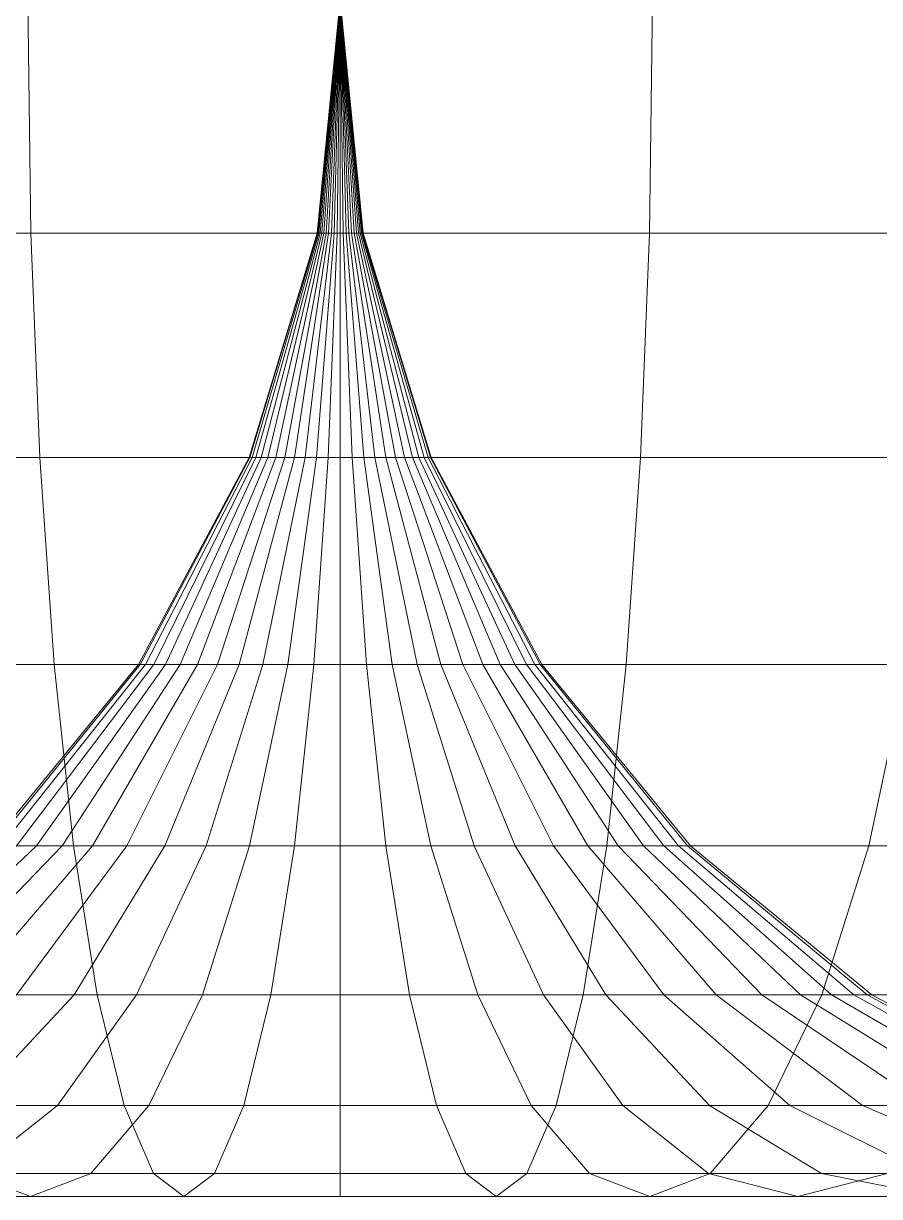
# Model space of a CAD drawing. Header units: millimetres. Extents: x 5.5 to 22.5, y -2 to 6.5.
# Drawn here: x 12.875 to 15.916, y -2 to 2.165 of the extents above; entities that cross this region are included whole.
import ezdxf

# ---------------------------------------------------------------- set-up
doc = ezdxf.new("R2010")
doc.units = ezdxf.units.MM
doc.header["$LTSCALE"] = 50
doc.layers.add('None', color=7, linetype='Continuous', lineweight=5)

msp = doc.modelspace()

# ---------------------------------------------------------------- linework, layer by layer
at = {"layer": 'None', "color": 7, "linetype": 'Continuous', "lineweight": 5, "transparency": 33554687}
for points in [[(11.8, 2.25, 8.2104), (12.8906, 2.25, 8.427), (12.9012, 1.4209, 8.346), (11.8212, 1.4209, 8.1315)], [(12.8906, 2.25, -8.427), (11.8, 2.25, -8.2104), (11.8212, 1.4209, -8.1315), (12.9012, 1.4209, -8.346)], [(12.8906, 2.25, 8.427), (14, 2.25, 8.5), (14, 1.4209, 8.4183), (12.9012, 1.4209, 8.346)], [(14, 2.25, -8.5), (12.8906, 2.25, -8.427), (12.9012, 1.4209, -8.346), (14, 1.4209, -8.4183)], [(13.9183, 1.4209), (13.919, 1.4209, 0.0107), (14, 2.25)], [(13.919, 1.4209, -0.0107), (13.9183, 1.4209), (14, 2.25)], [(13.919, 1.4209, 0.0107), (13.9211, 1.4209, 0.0211), (14, 2.25)], [(13.9211, 1.4209, -0.0211), (13.919, 1.4209, -0.0107), (14, 2.25)], [(13.9211, 1.4209, 0.0211), (13.9246, 1.4209, 0.0312), (14, 2.25)], [(13.9246, 1.4209, -0.0312), (13.9211, 1.4209, -0.0211), (14, 2.25)], [(13.9246, 1.4209, 0.0312), (13.9293, 1.4209, 0.0408), (14, 2.25)], [(13.9293, 1.4209, -0.0408), (13.9246, 1.4209, -0.0312), (14, 2.25)], [(13.9293, 1.4209, 0.0408), (13.9352, 1.4209, 0.0497), (14, 2.25)], [(13.9352, 1.4209, -0.0497), (13.9293, 1.4209, -0.0408), (14, 2.25)], [(13.9352, 1.4209, 0.0497), (13.9423, 1.4209, 0.0577), (14, 2.25)], [(13.9423, 1.4209, -0.0577), (13.9352, 1.4209, -0.0497), (14, 2.25)], [(13.9423, 1.4209, 0.0577), (13.9503, 1.4209, 0.0648), (14, 2.25)], [(13.9503, 1.4209, -0.0648), (13.9423, 1.4209, -0.0577), (14, 2.25)], [(13.9503, 1.4209, 0.0648), (13.9592, 1.4209, 0.0707), (14, 2.25)], [(13.9592, 1.4209, -0.0707), (13.9503, 1.4209, -0.0648), (14, 2.25)], [(13.9592, 1.4209, 0.0707), (13.9688, 1.4209, 0.0754), (14, 2.25)], [(13.9688, 1.4209, -0.0754), (13.9592, 1.4209, -0.0707), (14, 2.25)], [(13.9688, 1.4209, 0.0754), (13.9789, 1.4209, 0.0789), (14, 2.25)], [(13.9789, 1.4209, -0.0789), (13.9688, 1.4209, -0.0754), (14, 2.25)], [(13.9789, 1.4209, 0.0789), (13.9893, 1.4209, 0.081), (14, 2.25)], [(13.9893, 1.4209, -0.081), (13.9789, 1.4209, -0.0789), (14, 2.25)], [(13.9893, 1.4209, 0.081), (14, 1.4209, 0.0817), (14, 2.25)], [(14, 1.4209, -0.0817), (13.9893, 1.4209, -0.081), (14, 2.25)], [(14, 2.25, 8.5), (14, 1.4209, 8.4183), (14, 1.4209, 8.4183)], [(15.1094, 2.25, -8.427), (14, 2.25, -8.5), (14, 1.4209, -8.4183), (15.0988, 1.4209, -8.346)], [(14, 2.25, 8.5), (15.1094, 2.25, 8.427), (15.0988, 1.4209, 8.346), (14, 1.4209, 8.4183)], [(14, 1.4209, 0.0817), (14, 2.25), (14, 2.25)], [(14.0107, 1.4209, -0.081), (14, 1.4209, -0.0817), (14, 2.25)], [(14.0211, 1.4209, -0.0789), (14.0107, 1.4209, -0.081), (14, 2.25)], [(14.0312, 1.4209, -0.0754), (14.0211, 1.4209, -0.0789), (14, 2.25)], [(14.0408, 1.4209, -0.0707), (14.0312, 1.4209, -0.0754), (14, 2.25)], [(14.0497, 1.4209, -0.0648), (14.0408, 1.4209, -0.0707), (14, 2.25)], [(14.0577, 1.4209, -0.0577), (14.0497, 1.4209, -0.0648), (14, 2.25)], [(14.0648, 1.4209, -0.0497), (14.0577, 1.4209, -0.0577), (14, 2.25)], [(14.0707, 1.4209, -0.0408), (14.0648, 1.4209, -0.0497), (14, 2.25)], [(14.0754, 1.4209, -0.0312), (14.0707, 1.4209, -0.0408), (14, 2.25)], [(14.0789, 1.4209, -0.0211), (14.0754, 1.4209, -0.0312), (14, 2.25)], [(14.081, 1.4209, -0.0107), (14.0789, 1.4209, -0.0211), (14, 2.25)], [(14.0817, 1.4209), (14.081, 1.4209, -0.0107), (14, 2.25)], [(14.081, 1.4209, 0.0107), (14.0817, 1.4209), (14, 2.25)], [(14.0789, 1.4209, 0.0211), (14.081, 1.4209, 0.0107), (14, 2.25)], [(14.0754, 1.4209, 0.0312), (14.0789, 1.4209, 0.0211), (14, 2.25)], [(14.0707, 1.4209, 0.0408), (14.0754, 1.4209, 0.0312), (14, 2.25)], [(14.0648, 1.4209, 0.0497), (14.0707, 1.4209, 0.0408), (14, 2.25)], [(14.0577, 1.4209, 0.0577), (14.0648, 1.4209, 0.0497), (14, 2.25)], [(14.0497, 1.4209, 0.0648), (14.0577, 1.4209, 0.0577), (14, 2.25)], [(14.0408, 1.4209, 0.0707), (14.0497, 1.4209, 0.0648), (14, 2.25)], [(14.0312, 1.4209, 0.0754), (14.0408, 1.4209, 0.0707), (14, 2.25)], [(14.0211, 1.4209, 0.0789), (14.0312, 1.4209, 0.0754), (14, 2.25)], [(14.0107, 1.4209, 0.081), (14.0211, 1.4209, 0.0789), (14, 2.25)], [(14, 1.4209, 0.0817), (14.0107, 1.4209, 0.081), (14, 2.25)], [(16.2, 2.25, -8.2104), (15.1094, 2.25, -8.427), (15.0988, 1.4209, -8.346), (16.1788, 1.4209, -8.1315)], [(15.1094, 2.25, 8.427), (16.2, 2.25, 8.2104), (16.1788, 1.4209, 8.1315), (15.0988, 1.4209, 8.346)], [(11.8212, 1.4209, 8.1315), (12.9012, 1.4209, 8.346), (12.9328, 0.6236, 8.1062), (11.8838, 0.6236, 7.8979)], [(12.9012, 1.4209, -8.346), (11.8212, 1.4209, -8.1315), (11.8838, 0.6236, -7.8979), (12.9328, 0.6236, -8.1062)], [(12.9012, 1.4209, 8.346), (14, 1.4209, 8.4183), (14, 0.6236, 8.1765), (12.9328, 0.6236, 8.1062)], [(14, 1.4209, -8.4183), (12.9012, 1.4209, -8.346), (12.9328, 0.6236, -8.1062), (14, 0.6236, -8.1765)], [(13.6765, 0.6236), (13.6793, 0.6236, 0.0422), (13.919, 1.4209, 0.0107), (13.9183, 1.4209)], [(13.6793, 0.6236, -0.0422), (13.6765, 0.6236), (13.9183, 1.4209), (13.919, 1.4209, -0.0107)], [(13.6793, 0.6236, 0.0422), (13.6875, 0.6236, 0.0837), (13.9211, 1.4209, 0.0211), (13.919, 1.4209, 0.0107)], [(13.6875, 0.6236, -0.0837), (13.6793, 0.6236, -0.0422), (13.919, 1.4209, -0.0107), (13.9211, 1.4209, -0.0211)], [(13.6875, 0.6236, 0.0837), (13.7011, 0.6236, 0.1238), (13.9246, 1.4209, 0.0312), (13.9211, 1.4209, 0.0211)], [(13.7011, 0.6236, -0.1238), (13.6875, 0.6236, -0.0837), (13.9211, 1.4209, -0.0211), (13.9246, 1.4209, -0.0312)], [(13.7011, 0.6236, 0.1238), (13.7198, 0.6236, 0.1618), (13.9293, 1.4209, 0.0408), (13.9246, 1.4209, 0.0312)], [(13.7198, 0.6236, -0.1618), (13.7011, 0.6236, -0.1238), (13.9246, 1.4209, -0.0312), (13.9293, 1.4209, -0.0408)], [(13.7198, 0.6236, 0.1618), (13.7434, 0.6236, 0.1969), (13.9352, 1.4209, 0.0497), (13.9293, 1.4209, 0.0408)], [(13.7434, 0.6236, -0.1969), (13.7198, 0.6236, -0.1618), (13.9293, 1.4209, -0.0408), (13.9352, 1.4209, -0.0497)], [(13.7434, 0.6236, 0.1969), (13.7712, 0.6236, 0.2288), (13.9423, 1.4209, 0.0577), (13.9352, 1.4209, 0.0497)], [(13.7712, 0.6236, -0.2288), (13.7434, 0.6236, -0.1969), (13.9352, 1.4209, -0.0497), (13.9423, 1.4209, -0.0577)], [(13.7712, 0.6236, 0.2288), (13.8031, 0.6236, 0.2566), (13.9503, 1.4209, 0.0648), (13.9423, 1.4209, 0.0577)], [(13.8031, 0.6236, -0.2566), (13.7712, 0.6236, -0.2288), (13.9423, 1.4209, -0.0577), (13.9503, 1.4209, -0.0648)], [(13.8031, 0.6236, 0.2566), (13.8382, 0.6236, 0.2802), (13.9592, 1.4209, 0.0707), (13.9503, 1.4209, 0.0648)], [(13.8382, 0.6236, -0.2802), (13.8031, 0.6236, -0.2566), (13.9503, 1.4209, -0.0648), (13.9592, 1.4209, -0.0707)], [(13.8382, 0.6236, 0.2802), (13.8762, 0.6236, 0.2989), (13.9688, 1.4209, 0.0754), (13.9592, 1.4209, 0.0707)], [(13.8762, 0.6236, -0.2989), (13.8382, 0.6236, -0.2802), (13.9592, 1.4209, -0.0707), (13.9688, 1.4209, -0.0754)], [(13.8762, 0.6236, 0.2989), (13.9163, 0.6236, 0.3125), (13.9789, 1.4209, 0.0789), (13.9688, 1.4209, 0.0754)], [(13.9163, 0.6236, -0.3125), (13.8762, 0.6236, -0.2989), (13.9688, 1.4209, -0.0754), (13.9789, 1.4209, -0.0789)], [(13.9163, 0.6236, 0.3125), (13.9578, 0.6236, 0.3207), (13.9893, 1.4209, 0.081), (13.9789, 1.4209, 0.0789)], [(13.9578, 0.6236, -0.3207), (13.9163, 0.6236, -0.3125), (13.9789, 1.4209, -0.0789), (13.9893, 1.4209, -0.081)], [(13.9578, 0.6236, 0.3207), (14, 0.6236, 0.3235), (14, 1.4209, 0.0817), (13.9893, 1.4209, 0.081)], [(14, 0.6236, -0.3235), (13.9578, 0.6236, -0.3207), (13.9893, 1.4209, -0.081), (14, 1.4209, -0.0817)], [(14, 1.4209, 8.4183), (14, 0.6236, 8.1765), (14, 0.6236, 8.1765)], [(15.0988, 1.4209, -8.346), (14, 1.4209, -8.4183), (14, 0.6236, -8.1765), (15.0672, 0.6236, -8.1062)], [(14, 1.4209, 8.4183), (15.0988, 1.4209, 8.346), (15.0672, 0.6236, 8.1062), (14, 0.6236, 8.1765)], [(14, 0.6236, 0.3235), (14, 1.4209, 0.0817), (14, 1.4209, 0.0817)], [(14.0422, 0.6236, -0.3207), (14, 0.6236, -0.3235), (14, 1.4209, -0.0817), (14.0107, 1.4209, -0.081)], [(14, 0.6236, 0.3235), (14.0422, 0.6236, 0.3207), (14.0107, 1.4209, 0.081), (14, 1.4209, 0.0817)], [(14.0837, 0.6236, -0.3125), (14.0422, 0.6236, -0.3207), (14.0107, 1.4209, -0.081), (14.0211, 1.4209, -0.0789)], [(14.0422, 0.6236, 0.3207), (14.0837, 0.6236, 0.3125), (14.0211, 1.4209, 0.0789), (14.0107, 1.4209, 0.081)], [(14.1238, 0.6236, -0.2989), (14.0837, 0.6236, -0.3125), (14.0211, 1.4209, -0.0789), (14.0312, 1.4209, -0.0754)], [(14.0837, 0.6236, 0.3125), (14.1238, 0.6236, 0.2989), (14.0312, 1.4209, 0.0754), (14.0211, 1.4209, 0.0789)], [(14.1618, 0.6236, -0.2802), (14.1238, 0.6236, -0.2989), (14.0312, 1.4209, -0.0754), (14.0408, 1.4209, -0.0707)], [(14.1238, 0.6236, 0.2989), (14.1618, 0.6236, 0.2802), (14.0408, 1.4209, 0.0707), (14.0312, 1.4209, 0.0754)], [(14.1969, 0.6236, -0.2566), (14.1618, 0.6236, -0.2802), (14.0408, 1.4209, -0.0707), (14.0497, 1.4209, -0.0648)], [(14.1618, 0.6236, 0.2802), (14.1969, 0.6236, 0.2566), (14.0497, 1.4209, 0.0648), (14.0408, 1.4209, 0.0707)], [(14.2288, 0.6236, -0.2288), (14.1969, 0.6236, -0.2566), (14.0497, 1.4209, -0.0648), (14.0577, 1.4209, -0.0577)], [(14.1969, 0.6236, 0.2566), (14.2288, 0.6236, 0.2288), (14.0577, 1.4209, 0.0577), (14.0497, 1.4209, 0.0648)], [(14.2566, 0.6236, -0.1969), (14.2288, 0.6236, -0.2288), (14.0577, 1.4209, -0.0577), (14.0648, 1.4209, -0.0497)], [(14.2288, 0.6236, 0.2288), (14.2566, 0.6236, 0.1969), (14.0648, 1.4209, 0.0497), (14.0577, 1.4209, 0.0577)], [(14.2802, 0.6236, -0.1618), (14.2566, 0.6236, -0.1969), (14.0648, 1.4209, -0.0497), (14.0707, 1.4209, -0.0408)], [(14.2566, 0.6236, 0.1969), (14.2802, 0.6236, 0.1618), (14.0707, 1.4209, 0.0408), (14.0648, 1.4209, 0.0497)], [(14.2989, 0.6236, -0.1238), (14.2802, 0.6236, -0.1618), (14.0707, 1.4209, -0.0408), (14.0754, 1.4209, -0.0312)], [(14.2802, 0.6236, 0.1618), (14.2989, 0.6236, 0.1238), (14.0754, 1.4209, 0.0312), (14.0707, 1.4209, 0.0408)], [(14.3125, 0.6236, -0.0837), (14.2989, 0.6236, -0.1238), (14.0754, 1.4209, -0.0312), (14.0789, 1.4209, -0.0211)], [(14.2989, 0.6236, 0.1238), (14.3125, 0.6236, 0.0837), (14.0789, 1.4209, 0.0211), (14.0754, 1.4209, 0.0312)], [(14.3207, 0.6236, -0.0422), (14.3125, 0.6236, -0.0837), (14.0789, 1.4209, -0.0211), (14.081, 1.4209, -0.0107)], [(14.3125, 0.6236, 0.0837), (14.3207, 0.6236, 0.0422), (14.081, 1.4209, 0.0107), (14.0789, 1.4209, 0.0211)], [(14.3235, 0.6236), (14.3207, 0.6236, -0.0422), (14.081, 1.4209, -0.0107), (14.0817, 1.4209)], [(14.3207, 0.6236, 0.0422), (14.3235, 0.6236), (14.0817, 1.4209), (14.081, 1.4209, 0.0107)], [(16.1788, 1.4209, -8.1315), (15.0988, 1.4209, -8.346), (15.0672, 0.6236, -8.1062), (16.1162, 0.6236, -7.8979)], [(15.0988, 1.4209, 8.346), (16.1788, 1.4209, 8.1315), (16.1162, 0.6236, 7.8979), (15.0672, 0.6236, 8.1062)], [(11.8838, 0.6236, 7.8979), (12.9328, 0.6236, 8.1062), (12.9841, -0.1112, 7.7169), (11.9854, -0.1112, 7.5185)], [(12.9328, 0.6236, -8.1062), (11.8838, 0.6236, -7.8979), (11.9854, -0.1112, -7.5185), (12.9841, -0.1112, -7.7169)], [(12.9328, 0.6236, 8.1062), (14, 0.6236, 8.1765), (14, -0.1112, 7.7837), (12.9841, -0.1112, 7.7169)], [(14, 0.6236, -8.1765), (12.9328, 0.6236, -8.1062), (12.9841, -0.1112, -7.7169), (14, -0.1112, -7.7837)], [(13.2837, -0.1112), (13.2899, -0.1112, 0.0935), (13.6793, 0.6236, 0.0422), (13.6765, 0.6236)], [(13.2899, -0.1112, -0.0935), (13.2837, -0.1112), (13.6765, 0.6236), (13.6793, 0.6236, -0.0422)], [(13.2899, -0.1112, 0.0935), (13.3082, -0.1112, 0.1854), (13.6875, 0.6236, 0.0837), (13.6793, 0.6236, 0.0422)], [(13.3082, -0.1112, -0.1854), (13.2899, -0.1112, -0.0935), (13.6793, 0.6236, -0.0422), (13.6875, 0.6236, -0.0837)], [(13.3082, -0.1112, 0.1854), (13.3383, -0.1112, 0.2741), (13.7011, 0.6236, 0.1238), (13.6875, 0.6236, 0.0837)], [(13.3383, -0.1112, -0.2741), (13.3082, -0.1112, -0.1854), (13.6875, 0.6236, -0.0837), (13.7011, 0.6236, -0.1238)], [(13.3383, -0.1112, 0.2741), (13.3797, -0.1112, 0.3581), (13.7198, 0.6236, 0.1618), (13.7011, 0.6236, 0.1238)], [(13.3797, -0.1112, -0.3581), (13.3383, -0.1112, -0.2741), (13.7011, 0.6236, -0.1238), (13.7198, 0.6236, -0.1618)], [(13.3797, -0.1112, 0.3581), (13.4318, -0.1112, 0.436), (13.7434, 0.6236, 0.1969), (13.7198, 0.6236, 0.1618)], [(13.4318, -0.1112, -0.436), (13.3797, -0.1112, -0.3581), (13.7198, 0.6236, -0.1618), (13.7434, 0.6236, -0.1969)], [(13.4318, -0.1112, 0.436), (13.4935, -0.1112, 0.5065), (13.7712, 0.6236, 0.2288), (13.7434, 0.6236, 0.1969)], [(13.4935, -0.1112, -0.5065), (13.4318, -0.1112, -0.436), (13.7434, 0.6236, -0.1969), (13.7712, 0.6236, -0.2288)], [(13.4935, -0.1112, 0.5065), (13.564, -0.1112, 0.5682), (13.8031, 0.6236, 0.2566), (13.7712, 0.6236, 0.2288)], [(13.564, -0.1112, -0.5682), (13.4935, -0.1112, -0.5065), (13.7712, 0.6236, -0.2288), (13.8031, 0.6236, -0.2566)], [(13.564, -0.1112, 0.5682), (13.6419, -0.1112, 0.6203), (13.8382, 0.6236, 0.2802), (13.8031, 0.6236, 0.2566)], [(13.6419, -0.1112, -0.6203), (13.564, -0.1112, -0.5682), (13.8031, 0.6236, -0.2566), (13.8382, 0.6236, -0.2802)], [(13.6419, -0.1112, 0.6203), (13.7259, -0.1112, 0.6617), (13.8762, 0.6236, 0.2989), (13.8382, 0.6236, 0.2802)], [(13.7259, -0.1112, -0.6617), (13.6419, -0.1112, -0.6203), (13.8382, 0.6236, -0.2802), (13.8762, 0.6236, -0.2989)], [(13.7259, -0.1112, 0.6617), (13.8146, -0.1112, 0.6918), (13.9163, 0.6236, 0.3125), (13.8762, 0.6236, 0.2989)], [(13.8146, -0.1112, -0.6918), (13.7259, -0.1112, -0.6617), (13.8762, 0.6236, -0.2989), (13.9163, 0.6236, -0.3125)], [(13.8146, -0.1112, 0.6918), (13.9065, -0.1112, 0.7101), (13.9578, 0.6236, 0.3207), (13.9163, 0.6236, 0.3125)], [(13.9065, -0.1112, -0.7101), (13.8146, -0.1112, -0.6918), (13.9163, 0.6236, -0.3125), (13.9578, 0.6236, -0.3207)], [(13.9065, -0.1112, 0.7101), (14, -0.1112, 0.7163), (14, 0.6236, 0.3235), (13.9578, 0.6236, 0.3207)], [(14, -0.1112, -0.7163), (13.9065, -0.1112, -0.7101), (13.9578, 0.6236, -0.3207), (14, 0.6236, -0.3235)], [(14, 0.6236, 8.1765), (14, -0.1112, 7.7837), (14, -0.1112, 7.7837)], [(15.0672, 0.6236, -8.1062), (14, 0.6236, -8.1765), (14, -0.1112, -7.7837), (15.0159, -0.1112, -7.7169)], [(14, 0.6236, 8.1765), (15.0672, 0.6236, 8.1062), (15.0159, -0.1112, 7.7169), (14, -0.1112, 7.7837)], [(14, -0.1112, 0.7163), (14, 0.6236, 0.3235), (14, 0.6236, 0.3235)], [(14.0935, -0.1112, -0.7101), (14, -0.1112, -0.7163), (14, 0.6236, -0.3235), (14.0422, 0.6236, -0.3207)], [(14, -0.1112, 0.7163), (14.0935, -0.1112, 0.7101), (14.0422, 0.6236, 0.3207), (14, 0.6236, 0.3235)], [(14.1854, -0.1112, -0.6918), (14.0935, -0.1112, -0.7101), (14.0422, 0.6236, -0.3207), (14.0837, 0.6236, -0.3125)], [(14.0935, -0.1112, 0.7101), (14.1854, -0.1112, 0.6918), (14.0837, 0.6236, 0.3125), (14.0422, 0.6236, 0.3207)], [(14.2741, -0.1112, -0.6617), (14.1854, -0.1112, -0.6918), (14.0837, 0.6236, -0.3125), (14.1238, 0.6236, -0.2989)], [(14.1854, -0.1112, 0.6918), (14.2741, -0.1112, 0.6617), (14.1238, 0.6236, 0.2989), (14.0837, 0.6236, 0.3125)], [(14.3581, -0.1112, -0.6203), (14.2741, -0.1112, -0.6617), (14.1238, 0.6236, -0.2989), (14.1618, 0.6236, -0.2802)], [(14.2741, -0.1112, 0.6617), (14.3581, -0.1112, 0.6203), (14.1618, 0.6236, 0.2802), (14.1238, 0.6236, 0.2989)], [(14.436, -0.1112, -0.5682), (14.3581, -0.1112, -0.6203), (14.1618, 0.6236, -0.2802), (14.1969, 0.6236, -0.2566)], [(14.3581, -0.1112, 0.6203), (14.436, -0.1112, 0.5682), (14.1969, 0.6236, 0.2566), (14.1618, 0.6236, 0.2802)], [(14.5065, -0.1112, -0.5065), (14.436, -0.1112, -0.5682), (14.1969, 0.6236, -0.2566), (14.2288, 0.6236, -0.2288)], [(14.436, -0.1112, 0.5682), (14.5065, -0.1112, 0.5065), (14.2288, 0.6236, 0.2288), (14.1969, 0.6236, 0.2566)], [(14.5682, -0.1112, -0.436), (14.5065, -0.1112, -0.5065), (14.2288, 0.6236, -0.2288), (14.2566, 0.6236, -0.1969)], [(14.5065, -0.1112, 0.5065), (14.5682, -0.1112, 0.436), (14.2566, 0.6236, 0.1969), (14.2288, 0.6236, 0.2288)], [(14.6203, -0.1112, -0.3581), (14.5682, -0.1112, -0.436), (14.2566, 0.6236, -0.1969), (14.2802, 0.6236, -0.1618)], [(14.5682, -0.1112, 0.436), (14.6203, -0.1112, 0.3581), (14.2802, 0.6236, 0.1618), (14.2566, 0.6236, 0.1969)], [(14.6617, -0.1112, -0.2741), (14.6203, -0.1112, -0.3581), (14.2802, 0.6236, -0.1618), (14.2989, 0.6236, -0.1238)], [(14.6203, -0.1112, 0.3581), (14.6617, -0.1112, 0.2741), (14.2989, 0.6236, 0.1238), (14.2802, 0.6236, 0.1618)], [(14.6918, -0.1112, -0.1854), (14.6617, -0.1112, -0.2741), (14.2989, 0.6236, -0.1238), (14.3125, 0.6236, -0.0837)], [(14.6617, -0.1112, 0.2741), (14.6918, -0.1112, 0.1854), (14.3125, 0.6236, 0.0837), (14.2989, 0.6236, 0.1238)], [(14.7101, -0.1112, -0.0935), (14.6918, -0.1112, -0.1854), (14.3125, 0.6236, -0.0837), (14.3207, 0.6236, -0.0422)], [(14.6918, -0.1112, 0.1854), (14.7101, -0.1112, 0.0935), (14.3207, 0.6236, 0.0422), (14.3125, 0.6236, 0.0837)], [(14.7163, -0.1112), (14.7101, -0.1112, -0.0935), (14.3207, 0.6236, -0.0422), (14.3235, 0.6236)], [(14.7101, -0.1112, 0.0935), (14.7163, -0.1112), (14.3235, 0.6236), (14.3207, 0.6236, 0.0422)], [(16.1162, 0.6236, -7.8979), (15.0672, 0.6236, -8.1062), (15.0159, -0.1112, -7.7169), (16.0146, -0.1112, -7.5185)], [(15.0672, 0.6236, 8.1062), (16.1162, 0.6236, 7.8979), (16.0146, -0.1112, 7.5185), (15.0159, -0.1112, 7.7169)], [(11.9854, -0.1112, 7.5185), (12.9841, -0.1112, 7.7169), (13.053, -0.7552, 7.1929), (12.1222, -0.7552, 7.008)], [(12.9841, -0.1112, -7.7169), (11.9854, -0.1112, -7.5185), (12.1222, -0.7552, -7.008), (13.053, -0.7552, -7.1929)], [(12.7552, -0.7552), (12.7659, -0.7552, 0.1625), (13.2899, -0.1112, 0.0935), (13.2837, -0.1112)], [(12.7659, -0.7552, -0.1625), (12.7552, -0.7552), (13.2837, -0.1112), (13.2899, -0.1112, -0.0935)], [(12.7659, -0.7552, 0.1625), (12.7976, -0.7552, 0.3222), (13.3082, -0.1112, 0.1854), (13.2899, -0.1112, 0.0935)], [(12.7976, -0.7552, -0.3222), (12.7659, -0.7552, -0.1625), (13.2899, -0.1112, -0.0935), (13.3082, -0.1112, -0.1854)], [(12.7976, -0.7552, 0.3222), (12.85, -0.7552, 0.4763), (13.3383, -0.1112, 0.2741), (13.3082, -0.1112, 0.1854)], [(12.85, -0.7552, -0.4763), (12.7976, -0.7552, -0.3222), (13.3082, -0.1112, -0.1854), (13.3383, -0.1112, -0.2741)], [(12.85, -0.7552, 0.4763), (12.922, -0.7552, 0.6224), (13.3797, -0.1112, 0.3581), (13.3383, -0.1112, 0.2741)], [(12.922, -0.7552, -0.6224), (12.85, -0.7552, -0.4763), (13.3383, -0.1112, -0.2741), (13.3797, -0.1112, -0.3581)], [(12.922, -0.7552, 0.6224), (13.0125, -0.7552, 0.7578), (13.4318, -0.1112, 0.436), (13.3797, -0.1112, 0.3581)], [(13.0125, -0.7552, -0.7578), (12.922, -0.7552, -0.6224), (13.3797, -0.1112, -0.3581), (13.4318, -0.1112, -0.436)], [(12.9841, -0.1112, 7.7169), (14, -0.1112, 7.7837), (14, -0.7552, 7.2552), (13.053, -0.7552, 7.1929)], [(14, -0.1112, -7.7837), (12.9841, -0.1112, -7.7169), (13.053, -0.7552, -7.1929), (14, -0.7552, -7.2552)], [(13.0125, -0.7552, 0.7578), (13.1198, -0.7552, 0.8802), (13.4935, -0.1112, 0.5065), (13.4318, -0.1112, 0.436)], [(13.1198, -0.7552, -0.8802), (13.0125, -0.7552, -0.7578), (13.4318, -0.1112, -0.436), (13.4935, -0.1112, -0.5065)], [(13.1198, -0.7552, 0.8802), (13.2422, -0.7552, 0.9875), (13.564, -0.1112, 0.5682), (13.4935, -0.1112, 0.5065)], [(13.2422, -0.7552, -0.9875), (13.1198, -0.7552, -0.8802), (13.4935, -0.1112, -0.5065), (13.564, -0.1112, -0.5682)], [(13.2422, -0.7552, 0.9875), (13.3776, -0.7552, 1.078), (13.6419, -0.1112, 0.6203), (13.564, -0.1112, 0.5682)], [(13.3776, -0.7552, -1.078), (13.2422, -0.7552, -0.9875), (13.564, -0.1112, -0.5682), (13.6419, -0.1112, -0.6203)], [(13.3776, -0.7552, 1.078), (13.5237, -0.7552, 1.15), (13.7259, -0.1112, 0.6617), (13.6419, -0.1112, 0.6203)], [(13.5237, -0.7552, -1.15), (13.3776, -0.7552, -1.078), (13.6419, -0.1112, -0.6203), (13.7259, -0.1112, -0.6617)], [(13.5237, -0.7552, 1.15), (13.6778, -0.7552, 1.2024), (13.8146, -0.1112, 0.6918), (13.7259, -0.1112, 0.6617)], [(13.6778, -0.7552, -1.2024), (13.5237, -0.7552, -1.15), (13.7259, -0.1112, -0.6617), (13.8146, -0.1112, -0.6918)], [(13.6778, -0.7552, 1.2024), (13.8375, -0.7552, 1.2341), (13.9065, -0.1112, 0.7101), (13.8146, -0.1112, 0.6918)], [(13.8375, -0.7552, -1.2341), (13.6778, -0.7552, -1.2024), (13.8146, -0.1112, -0.6918), (13.9065, -0.1112, -0.7101)], [(13.8375, -0.7552, 1.2341), (14, -0.7552, 1.2448), (14, -0.1112, 0.7163), (13.9065, -0.1112, 0.7101)], [(14, -0.7552, -1.2448), (13.8375, -0.7552, -1.2341), (13.9065, -0.1112, -0.7101), (14, -0.1112, -0.7163)], [(14, -0.1112, 7.7837), (14, -0.7552, 7.2552), (14, -0.7552, 7.2552)], [(15.0159, -0.1112, -7.7169), (14, -0.1112, -7.7837), (14, -0.7552, -7.2552), (14.947, -0.7552, -7.1929)], [(14, -0.1112, 7.7837), (15.0159, -0.1112, 7.7169), (14.947, -0.7552, 7.1929), (14, -0.7552, 7.2552)], [(14, -0.7552, 1.2448), (14, -0.1112, 0.7163), (14, -0.1112, 0.7163)], [(14.1625, -0.7552, -1.2341), (14, -0.7552, -1.2448), (14, -0.1112, -0.7163), (14.0935, -0.1112, -0.7101)], [(14, -0.7552, 1.2448), (14.1625, -0.7552, 1.2341), (14.0935, -0.1112, 0.7101), (14, -0.1112, 0.7163)], [(14.3222, -0.7552, -1.2024), (14.1625, -0.7552, -1.2341), (14.0935, -0.1112, -0.7101), (14.1854, -0.1112, -0.6918)], [(14.1625, -0.7552, 1.2341), (14.3222, -0.7552, 1.2024), (14.1854, -0.1112, 0.6918), (14.0935, -0.1112, 0.7101)], [(14.4763, -0.7552, -1.15), (14.3222, -0.7552, -1.2024), (14.1854, -0.1112, -0.6918), (14.2741, -0.1112, -0.6617)], [(14.3222, -0.7552, 1.2024), (14.4763, -0.7552, 1.15), (14.2741, -0.1112, 0.6617), (14.1854, -0.1112, 0.6918)], [(14.6224, -0.7552, -1.078), (14.4763, -0.7552, -1.15), (14.2741, -0.1112, -0.6617), (14.3581, -0.1112, -0.6203)], [(14.4763, -0.7552, 1.15), (14.6224, -0.7552, 1.078), (14.3581, -0.1112, 0.6203), (14.2741, -0.1112, 0.6617)], [(14.7578, -0.7552, -0.9875), (14.6224, -0.7552, -1.078), (14.3581, -0.1112, -0.6203), (14.436, -0.1112, -0.5682)], [(14.6224, -0.7552, 1.078), (14.7578, -0.7552, 0.9875), (14.436, -0.1112, 0.5682), (14.3581, -0.1112, 0.6203)], [(14.8802, -0.7552, -0.8802), (14.7578, -0.7552, -0.9875), (14.436, -0.1112, -0.5682), (14.5065, -0.1112, -0.5065)], [(14.7578, -0.7552, 0.9875), (14.8802, -0.7552, 0.8802), (14.5065, -0.1112, 0.5065), (14.436, -0.1112, 0.5682)], [(14.9875, -0.7552, -0.7578), (14.8802, -0.7552, -0.8802), (14.5065, -0.1112, -0.5065), (14.5682, -0.1112, -0.436)], [(14.8802, -0.7552, 0.8802), (14.9875, -0.7552, 0.7578), (14.5682, -0.1112, 0.436), (14.5065, -0.1112, 0.5065)], [(15.078, -0.7552, -0.6224), (14.9875, -0.7552, -0.7578), (14.5682, -0.1112, -0.436), (14.6203, -0.1112, -0.3581)], [(14.9875, -0.7552, 0.7578), (15.078, -0.7552, 0.6224), (14.6203, -0.1112, 0.3581), (14.5682, -0.1112, 0.436)], [(15.15, -0.7552, -0.4763), (15.078, -0.7552, -0.6224), (14.6203, -0.1112, -0.3581), (14.6617, -0.1112, -0.2741)], [(15.078, -0.7552, 0.6224), (15.15, -0.7552, 0.4763), (14.6617, -0.1112, 0.2741), (14.6203, -0.1112, 0.3581)], [(15.2024, -0.7552, -0.3222), (15.15, -0.7552, -0.4763), (14.6617, -0.1112, -0.2741), (14.6918, -0.1112, -0.1854)], [(15.15, -0.7552, 0.4763), (15.2024, -0.7552, 0.3222), (14.6918, -0.1112, 0.1854), (14.6617, -0.1112, 0.2741)], [(15.2341, -0.7552, -0.1625), (15.2024, -0.7552, -0.3222), (14.6918, -0.1112, -0.1854), (14.7101, -0.1112, -0.0935)], [(15.2024, -0.7552, 0.3222), (15.2341, -0.7552, 0.1625), (14.7101, -0.1112, 0.0935), (14.6918, -0.1112, 0.1854)], [(15.2448, -0.7552), (15.2341, -0.7552, -0.1625), (14.7101, -0.1112, -0.0935), (14.7163, -0.1112)], [(15.2341, -0.7552, 0.1625), (15.2448, -0.7552), (14.7163, -0.1112), (14.7101, -0.1112, 0.0935)], [(16.0146, -0.1112, -7.5185), (15.0159, -0.1112, -7.7169), (14.947, -0.7552, -7.1929), (15.8778, -0.7552, -7.008)], [(15.0159, -0.1112, 7.7169), (16.0146, -0.1112, 7.5185), (15.8778, -0.7552, 7.008), (14.947, -0.7552, 7.1929)], [(16.9786, -0.1112, -7.191), (16.0146, -0.1112, -7.5185), (15.8778, -0.7552, -7.008), (16.7763, -0.7552, -6.7027)], [(16.0146, -0.1112, 7.5185), (16.9786, -0.1112, 7.191), (16.7763, -0.7552, 6.7027), (15.8778, -0.7552, 7.008)], [(12.1222, -0.7552, 7.008), (13.053, -0.7552, 7.1929), (13.1371, -1.2837, 6.5544), (12.2889, -1.2837, 6.3859)], [(13.053, -0.7552, -7.1929), (12.1222, -0.7552, -7.008), (12.2889, -1.2837, -6.3859), (13.1371, -1.2837, -6.5544)], [(12.255, -1.2837, 0.7228), (12.3642, -1.2837, 0.9444), (12.922, -0.7552, 0.6224), (12.85, -0.7552, 0.4763)], [(12.3642, -1.2837, -0.9444), (12.255, -1.2837, -0.7228), (12.85, -0.7552, -0.4763), (12.922, -0.7552, -0.6224)], [(12.3642, -1.2837, 0.9444), (12.5016, -1.2837, 1.1498), (13.0125, -0.7552, 0.7578), (12.922, -0.7552, 0.6224)], [(12.5016, -1.2837, -1.1498), (12.3642, -1.2837, -0.9444), (12.922, -0.7552, -0.6224), (13.0125, -0.7552, -0.7578)], [(12.5016, -1.2837, 1.1498), (12.6644, -1.2837, 1.3356), (13.1198, -0.7552, 0.8802), (13.0125, -0.7552, 0.7578)], [(12.6644, -1.2837, -1.3356), (12.5016, -1.2837, -1.1498), (13.0125, -0.7552, -0.7578), (13.1198, -0.7552, -0.8802)], [(12.6644, -1.2837, 1.3356), (12.8502, -1.2837, 1.4984), (13.2422, -0.7552, 0.9875), (13.1198, -0.7552, 0.8802)], [(12.8502, -1.2837, -1.4984), (12.6644, -1.2837, -1.3356), (13.1198, -0.7552, -0.8802), (13.2422, -0.7552, -0.9875)], [(12.8502, -1.2837, 1.4984), (13.0556, -1.2837, 1.6358), (13.3776, -0.7552, 1.078), (13.2422, -0.7552, 0.9875)], [(13.0556, -1.2837, -1.6358), (12.8502, -1.2837, -1.4984), (13.2422, -0.7552, -0.9875), (13.3776, -0.7552, -1.078)], [(13.053, -0.7552, 7.1929), (14, -0.7552, 7.2552), (14, -1.2837, 6.6112), (13.1371, -1.2837, 6.5544)], [(14, -0.7552, -7.2552), (13.053, -0.7552, -7.1929), (13.1371, -1.2837, -6.5544), (14, -1.2837, -6.6112)], [(13.0556, -1.2837, 1.6358), (13.2772, -1.2837, 1.745), (13.5237, -0.7552, 1.15), (13.3776, -0.7552, 1.078)], [(13.2772, -1.2837, -1.745), (13.0556, -1.2837, -1.6358), (13.3776, -0.7552, -1.078), (13.5237, -0.7552, -1.15)], [(13.2772, -1.2837, 1.745), (13.5111, -1.2837, 1.8245), (13.6778, -0.7552, 1.2024), (13.5237, -0.7552, 1.15)], [(13.5111, -1.2837, -1.8245), (13.2772, -1.2837, -1.745), (13.5237, -0.7552, -1.15), (13.6778, -0.7552, -1.2024)], [(13.5111, -1.2837, 1.8245), (13.7535, -1.2837, 1.8726), (13.8375, -0.7552, 1.2341), (13.6778, -0.7552, 1.2024)], [(13.7535, -1.2837, -1.8726), (13.5111, -1.2837, -1.8245), (13.6778, -0.7552, -1.2024), (13.8375, -0.7552, -1.2341)], [(13.7535, -1.2837, 1.8726), (14, -1.2837, 1.8888), (14, -0.7552, 1.2448), (13.8375, -0.7552, 1.2341)], [(14, -1.2837, -1.8888), (13.7535, -1.2837, -1.8726), (13.8375, -0.7552, -1.2341), (14, -0.7552, -1.2448)], [(14, -0.7552, 7.2552), (14, -1.2837, 6.6112), (14, -1.2837, 6.6112)], [(14.947, -0.7552, -7.1929), (14, -0.7552, -7.2552), (14, -1.2837, -6.6112), (14.8629, -1.2837, -6.5544)], [(14, -0.7552, 7.2552), (14.947, -0.7552, 7.1929), (14.8629, -1.2837, 6.5544), (14, -1.2837, 6.6112)], [(14, -1.2837, 1.8888), (14, -0.7552, 1.2448), (14, -0.7552, 1.2448)], [(14.2465, -1.2837, -1.8726), (14, -1.2837, -1.8888), (14, -0.7552, -1.2448), (14.1625, -0.7552, -1.2341)], [(14, -1.2837, 1.8888), (14.2465, -1.2837, 1.8726), (14.1625, -0.7552, 1.2341), (14, -0.7552, 1.2448)], [(14.4889, -1.2837, -1.8245), (14.2465, -1.2837, -1.8726), (14.1625, -0.7552, -1.2341), (14.3222, -0.7552, -1.2024)], [(14.2465, -1.2837, 1.8726), (14.4889, -1.2837, 1.8245), (14.3222, -0.7552, 1.2024), (14.1625, -0.7552, 1.2341)], [(14.7228, -1.2837, -1.745), (14.4889, -1.2837, -1.8245), (14.3222, -0.7552, -1.2024), (14.4763, -0.7552, -1.15)], [(14.4889, -1.2837, 1.8245), (14.7228, -1.2837, 1.745), (14.4763, -0.7552, 1.15), (14.3222, -0.7552, 1.2024)], [(14.9444, -1.2837, -1.6358), (14.7228, -1.2837, -1.745), (14.4763, -0.7552, -1.15), (14.6224, -0.7552, -1.078)], [(14.7228, -1.2837, 1.745), (14.9444, -1.2837, 1.6358), (14.6224, -0.7552, 1.078), (14.4763, -0.7552, 1.15)], [(15.1498, -1.2837, -1.4984), (14.9444, -1.2837, -1.6358), (14.6224, -0.7552, -1.078), (14.7578, -0.7552, -0.9875)], [(14.9444, -1.2837, 1.6358), (15.1498, -1.2837, 1.4984), (14.7578, -0.7552, 0.9875), (14.6224, -0.7552, 1.078)], [(15.3356, -1.2837, -1.3356), (15.1498, -1.2837, -1.4984), (14.7578, -0.7552, -0.9875), (14.8802, -0.7552, -0.8802)], [(15.1498, -1.2837, 1.4984), (15.3356, -1.2837, 1.3356), (14.8802, -0.7552, 0.8802), (14.7578, -0.7552, 0.9875)], [(15.8778, -0.7552, -7.008), (14.947, -0.7552, -7.1929), (14.8629, -1.2837, -6.5544), (15.7111, -1.2837, -6.3859)], [(14.947, -0.7552, 7.1929), (15.8778, -0.7552, 7.008), (15.7111, -1.2837, 6.3859), (14.8629, -1.2837, 6.5544)], [(15.4984, -1.2837, -1.1498), (15.3356, -1.2837, -1.3356), (14.8802, -0.7552, -0.8802), (14.9875, -0.7552, -0.7578)], [(15.3356, -1.2837, 1.3356), (15.4984, -1.2837, 1.1498), (14.9875, -0.7552, 0.7578), (14.8802, -0.7552, 0.8802)], [(15.6358, -1.2837, -0.9444), (15.4984, -1.2837, -1.1498), (14.9875, -0.7552, -0.7578), (15.078, -0.7552, -0.6224)], [(15.4984, -1.2837, 1.1498), (15.6358, -1.2837, 0.9444), (15.078, -0.7552, 0.6224), (14.9875, -0.7552, 0.7578)], [(15.745, -1.2837, -0.7228), (15.6358, -1.2837, -0.9444), (15.078, -0.7552, -0.6224), (15.15, -0.7552, -0.4763)], [(15.6358, -1.2837, 0.9444), (15.745, -1.2837, 0.7228), (15.15, -0.7552, 0.4763), (15.078, -0.7552, 0.6224)], [(15.8245, -1.2837, -0.4889), (15.745, -1.2837, -0.7228), (15.15, -0.7552, -0.4763), (15.2024, -0.7552, -0.3222)], [(15.745, -1.2837, 0.7228), (15.8245, -1.2837, 0.4889), (15.2024, -0.7552, 0.3222), (15.15, -0.7552, 0.4763)], [(15.8726, -1.2837, -0.2465), (15.8245, -1.2837, -0.4889), (15.2024, -0.7552, -0.3222), (15.2341, -0.7552, -0.1625)], [(15.8245, -1.2837, 0.4889), (15.8726, -1.2837, 0.2465), (15.2341, -0.7552, 0.1625), (15.2024, -0.7552, 0.3222)], [(15.8888, -1.2837), (15.8726, -1.2837, -0.2465), (15.2341, -0.7552, -0.1625), (15.2448, -0.7552)], [(15.8726, -1.2837, 0.2465), (15.8888, -1.2837), (15.2448, -0.7552), (15.2341, -0.7552, 0.1625)], [(16.7763, -0.7552, -6.7027), (15.8778, -0.7552, -7.008), (15.7111, -1.2837, -6.3859), (16.5299, -1.2837, -6.1077)], [(15.8778, -0.7552, 7.008), (16.7763, -0.7552, 6.7027), (16.5299, -1.2837, 6.1077), (15.7111, -1.2837, 6.3859)], [(12.2889, -1.2837, 6.3859), (13.1371, -1.2837, 6.5544), (13.233, -1.6765, 5.8259), (12.4791, -1.6765, 5.6762)], [(13.1371, -1.2837, -6.5544), (12.2889, -1.2837, -6.3859), (12.4791, -1.6765, -5.6762), (13.233, -1.6765, -5.8259)], [(12.4029, -1.6765, 2.0814), (12.6882, -1.6765, 2.2721), (13.0556, -1.2837, 1.6358), (12.8502, -1.2837, 1.4984)], [(12.6882, -1.6765, -2.2721), (12.4029, -1.6765, -2.0814), (12.8502, -1.2837, -1.4984), (13.0556, -1.2837, -1.6358)], [(12.6882, -1.6765, 2.2721), (12.996, -1.6765, 2.4238), (13.2772, -1.2837, 1.745), (13.0556, -1.2837, 1.6358)], [(12.996, -1.6765, -2.4238), (12.6882, -1.6765, -2.2721), (13.0556, -1.2837, -1.6358), (13.2772, -1.2837, -1.745)], [(12.996, -1.6765, 2.4238), (13.321, -1.6765, 2.5342), (13.5111, -1.2837, 1.8245), (13.2772, -1.2837, 1.745)], [(13.321, -1.6765, -2.5342), (12.996, -1.6765, -2.4238), (13.2772, -1.2837, -1.745), (13.5111, -1.2837, -1.8245)], [(13.1371, -1.2837, 6.5544), (14, -1.2837, 6.6112), (14, -1.6765, 5.8764), (13.233, -1.6765, 5.8259)], [(14, -1.2837, -6.6112), (13.1371, -1.2837, -6.5544), (13.233, -1.6765, -5.8259), (14, -1.6765, -5.8764)], [(13.321, -1.6765, 2.5342), (13.6576, -1.6765, 2.6011), (13.7535, -1.2837, 1.8726), (13.5111, -1.2837, 1.8245)], [(13.6576, -1.6765, -2.6011), (13.321, -1.6765, -2.5342), (13.5111, -1.2837, -1.8245), (13.7535, -1.2837, -1.8726)], [(13.6576, -1.6765, 2.6011), (14, -1.6765, 2.6236), (14, -1.2837, 1.8888), (13.7535, -1.2837, 1.8726)], [(14, -1.6765, -2.6236), (13.6576, -1.6765, -2.6011), (13.7535, -1.2837, -1.8726), (14, -1.2837, -1.8888)], [(14, -1.2837, 6.6112), (14, -1.6765, 5.8764), (14, -1.6765, 5.8764)], [(14.8629, -1.2837, -6.5544), (14, -1.2837, -6.6112), (14, -1.6765, -5.8764), (14.767, -1.6765, -5.8259)], [(14, -1.2837, 6.6112), (14.8629, -1.2837, 6.5544), (14.767, -1.6765, 5.8259), (14, -1.6765, 5.8764)], [(14, -1.6765, 2.6236), (14, -1.2837, 1.8888), (14, -1.2837, 1.8888)], [(14.3424, -1.6765, -2.6011), (14, -1.6765, -2.6236), (14, -1.2837, -1.8888), (14.2465, -1.2837, -1.8726)], [(14, -1.6765, 2.6236), (14.3424, -1.6765, 2.6011), (14.2465, -1.2837, 1.8726), (14, -1.2837, 1.8888)], [(14.679, -1.6765, -2.5342), (14.3424, -1.6765, -2.6011), (14.2465, -1.2837, -1.8726), (14.4889, -1.2837, -1.8245)], [(14.3424, -1.6765, 2.6011), (14.679, -1.6765, 2.5342), (14.4889, -1.2837, 1.8245), (14.2465, -1.2837, 1.8726)], [(15.004, -1.6765, -2.4238), (14.679, -1.6765, -2.5342), (14.4889, -1.2837, -1.8245), (14.7228, -1.2837, -1.745)], [(14.679, -1.6765, 2.5342), (15.004, -1.6765, 2.4238), (14.7228, -1.2837, 1.745), (14.4889, -1.2837, 1.8245)], [(15.3118, -1.6765, -2.2721), (15.004, -1.6765, -2.4238), (14.7228, -1.2837, -1.745), (14.9444, -1.2837, -1.6358)], [(15.004, -1.6765, 2.4238), (15.3118, -1.6765, 2.2721), (14.9444, -1.2837, 1.6358), (14.7228, -1.2837, 1.745)], [(15.7111, -1.2837, -6.3859), (14.8629, -1.2837, -6.5544), (14.767, -1.6765, -5.8259), (15.5209, -1.6765, -5.6762)], [(14.8629, -1.2837, 6.5544), (15.7111, -1.2837, 6.3859), (15.5209, -1.6765, 5.6762), (14.767, -1.6765, 5.8259)], [(15.5971, -1.6765, -2.0814), (15.3118, -1.6765, -2.2721), (14.9444, -1.2837, -1.6358), (15.1498, -1.2837, -1.4984)], [(15.3118, -1.6765, 2.2721), (15.5971, -1.6765, 2.0814), (15.1498, -1.2837, 1.4984), (14.9444, -1.2837, 1.6358)], [(15.8552, -1.6765, -1.8552), (15.5971, -1.6765, -2.0814), (15.1498, -1.2837, -1.4984), (15.3356, -1.2837, -1.3356)], [(15.5971, -1.6765, 2.0814), (15.8552, -1.6765, 1.8552), (15.3356, -1.2837, 1.3356), (15.1498, -1.2837, 1.4984)], [(16.0814, -1.6765, -1.5971), (15.8552, -1.6765, -1.8552), (15.3356, -1.2837, -1.3356), (15.4984, -1.2837, -1.1498)], [(15.8552, -1.6765, 1.8552), (16.0814, -1.6765, 1.5971), (15.4984, -1.2837, 1.1498), (15.3356, -1.2837, 1.3356)], [(16.2721, -1.6765, -1.3118), (16.0814, -1.6765, -1.5971), (15.4984, -1.2837, -1.1498), (15.6358, -1.2837, -0.9444)], [(16.0814, -1.6765, 1.5971), (16.2721, -1.6765, 1.3118), (15.6358, -1.2837, 0.9444), (15.4984, -1.2837, 1.1498)], [(16.5299, -1.2837, -6.1077), (15.7111, -1.2837, -6.3859), (15.5209, -1.6765, -5.6762), (16.2487, -1.6765, -5.4289)], [(15.7111, -1.2837, 6.3859), (16.5299, -1.2837, 6.1077), (16.2487, -1.6765, 5.4289), (15.5209, -1.6765, 5.6762)], [(16.4238, -1.6765, -1.004), (16.2721, -1.6765, -1.3118), (15.6358, -1.2837, -0.9444), (15.745, -1.2837, -0.7228)], [(16.2721, -1.6765, 1.3118), (16.4238, -1.6765, 1.004), (15.745, -1.2837, 0.7228), (15.6358, -1.2837, 0.9444)], [(16.5342, -1.6765, -0.679), (16.4238, -1.6765, -1.004), (15.745, -1.2837, -0.7228), (15.8245, -1.2837, -0.4889)], [(16.4238, -1.6765, 1.004), (16.5342, -1.6765, 0.679), (15.8245, -1.2837, 0.4889), (15.745, -1.2837, 0.7228)], [(16.6011, -1.6765, -0.3424), (16.5342, -1.6765, -0.679), (15.8245, -1.2837, -0.4889), (15.8726, -1.2837, -0.2465)], [(16.5342, -1.6765, 0.679), (16.6011, -1.6765, 0.3424), (15.8726, -1.2837, 0.2465), (15.8245, -1.2837, 0.4889)], [(16.6236, -1.6765), (16.6011, -1.6765, -0.3424), (15.8726, -1.2837, -0.2465), (15.8888, -1.2837)], [(16.6011, -1.6765, 0.3424), (16.6236, -1.6765), (15.8888, -1.2837), (15.8726, -1.2837, 0.2465)], [(12.2896, -1.9183, 2.9626), (12.6909, -1.9183, 3.1603), (12.996, -1.6765, 2.4238), (12.6882, -1.6765, 2.2721)], [(12.6909, -1.9183, -3.1603), (12.2896, -1.9183, -2.9626), (12.6882, -1.6765, -2.2721), (12.996, -1.6765, -2.4238)], [(12.4791, -1.6765, 5.6762), (13.233, -1.6765, 5.8259), (13.3371, -1.9183, 5.0355), (12.6854, -1.9183, 4.9061)], [(13.233, -1.6765, -5.8259), (12.4791, -1.6765, -5.6762), (12.6854, -1.9183, -4.9061), (13.3371, -1.9183, -5.0355)], [(12.6909, -1.9183, 3.1603), (13.1146, -1.9183, 3.3043), (13.321, -1.6765, 2.5342), (12.996, -1.6765, 2.4238)], [(13.1146, -1.9183, -3.3043), (12.6909, -1.9183, -3.1603), (12.996, -1.6765, -2.4238), (13.321, -1.6765, -2.5342)], [(13.1146, -1.9183, 3.3043), (13.5535, -1.9183, 3.3915), (13.6576, -1.6765, 2.6011), (13.321, -1.6765, 2.5342)], [(13.5535, -1.9183, -3.3915), (13.1146, -1.9183, -3.3043), (13.321, -1.6765, -2.5342), (13.6576, -1.6765, -2.6011)], [(13.233, -1.6765, 5.8259), (14, -1.6765, 5.8764), (14, -1.9183, 5.0791), (13.3371, -1.9183, 5.0355)], [(14, -1.6765, -5.8764), (13.233, -1.6765, -5.8259), (13.3371, -1.9183, -5.0355), (14, -1.9183, -5.0791)], [(13.5535, -1.9183, 3.3915), (14, -1.9183, 3.4209), (14, -1.6765, 2.6236), (13.6576, -1.6765, 2.6011)], [(14, -1.9183, -3.4209), (13.5535, -1.9183, -3.3915), (13.6576, -1.6765, -2.6011), (14, -1.6765, -2.6236)], [(14, -1.6765, 5.8764), (14, -1.9183, 5.0791), (14, -1.9183, 5.0791)], [(14.767, -1.6765, -5.8259), (14, -1.6765, -5.8764), (14, -1.9183, -5.0791), (14.6629, -1.9183, -5.0355)], [(14, -1.6765, 5.8764), (14.767, -1.6765, 5.8259), (14.6629, -1.9183, 5.0355), (14, -1.9183, 5.0791)], [(14, -1.9183, 3.4209), (14, -1.6765, 2.6236), (14, -1.6765, 2.6236)], [(14.4465, -1.9183, -3.3915), (14, -1.9183, -3.4209), (14, -1.6765, -2.6236), (14.3424, -1.6765, -2.6011)], [(14, -1.9183, 3.4209), (14.4465, -1.9183, 3.3915), (14.3424, -1.6765, 2.6011), (14, -1.6765, 2.6236)], [(14.8854, -1.9183, -3.3043), (14.4465, -1.9183, -3.3915), (14.3424, -1.6765, -2.6011), (14.679, -1.6765, -2.5342)], [(14.4465, -1.9183, 3.3915), (14.8854, -1.9183, 3.3043), (14.679, -1.6765, 2.5342), (14.3424, -1.6765, 2.6011)], [(15.5209, -1.6765, -5.6762), (14.767, -1.6765, -5.8259), (14.6629, -1.9183, -5.0355), (15.3146, -1.9183, -4.9061)], [(14.767, -1.6765, 5.8259), (15.5209, -1.6765, 5.6762), (15.3146, -1.9183, 4.9061), (14.6629, -1.9183, 5.0355)], [(15.3091, -1.9183, -3.1603), (14.8854, -1.9183, -3.3043), (14.679, -1.6765, -2.5342), (15.004, -1.6765, -2.4238)], [(14.8854, -1.9183, 3.3043), (15.3091, -1.9183, 3.1603), (15.004, -1.6765, 2.4238), (14.679, -1.6765, 2.5342)], [(15.7104, -1.9183, -2.9626), (15.3091, -1.9183, -3.1603), (15.004, -1.6765, -2.4238), (15.3118, -1.6765, -2.2721)], [(15.3091, -1.9183, 3.1603), (15.7104, -1.9183, 2.9626), (15.3118, -1.6765, 2.2721), (15.004, -1.6765, 2.4238)], [(16.0824, -1.9183, -2.7139), (15.7104, -1.9183, -2.9626), (15.3118, -1.6765, -2.2721), (15.5971, -1.6765, -2.0814)], [(15.7104, -1.9183, 2.9626), (16.0824, -1.9183, 2.7139), (15.5971, -1.6765, 2.0814), (15.3118, -1.6765, 2.2721)], [(16.2487, -1.6765, -5.4289), (15.5209, -1.6765, -5.6762), (15.3146, -1.9183, -4.9061), (15.9436, -1.9183, -4.6923)], [(15.5209, -1.6765, 5.6762), (16.2487, -1.6765, 5.4289), (15.9436, -1.9183, 4.6923), (15.3146, -1.9183, 4.9061)], [(16.4189, -1.9183, -2.4189), (16.0824, -1.9183, -2.7139), (15.5971, -1.6765, -2.0814), (15.8552, -1.6765, -1.8552)], [(16.0824, -1.9183, 2.7139), (16.4189, -1.9183, 2.4189), (15.8552, -1.6765, 1.8552), (15.5971, -1.6765, 2.0814)], [(16.7139, -1.9183, -2.0824), (16.4189, -1.9183, -2.4189), (15.8552, -1.6765, -1.8552), (16.0814, -1.6765, -1.5971)], [(16.4189, -1.9183, 2.4189), (16.7139, -1.9183, 2.0824), (16.0814, -1.6765, 1.5971), (15.8552, -1.6765, 1.8552)], [(12.0564, -1.9183, 4.6923), (12.6854, -1.9183, 4.9061), (12.9, -2, 4.1052), (12.3737, -2, 3.9263)], [(12.6854, -1.9183, -4.9061), (12.0564, -1.9183, -4.6923), (12.3737, -2, -3.9263), (12.9, -2, -4.1052)], [(12.3737, -2, 3.9263), (12.9, -2, 4.1052), (13.1146, -1.9183, 3.3043), (12.6909, -1.9183, 3.1603)], [(12.9, -2, -4.1052), (12.3737, -2, -3.9263), (12.6909, -1.9183, -3.1603), (13.1146, -1.9183, -3.3043)], [(12.6854, -1.9183, 4.9061), (13.3371, -1.9183, 5.0355), (13.4453, -2, 4.2135), (12.9, -2, 4.1052)], [(13.3371, -1.9183, -5.0355), (12.6854, -1.9183, -4.9061), (12.9, -2, -4.1052), (13.4453, -2, -4.2135)], [(12.9, -2, 4.1052), (13.4453, -2, 4.2135), (13.5535, -1.9183, 3.3915), (13.1146, -1.9183, 3.3043)], [(13.4453, -2, -4.2135), (12.9, -2, -4.1052), (13.1146, -1.9183, -3.3043), (13.5535, -1.9183, -3.3915)], [(13.3371, -1.9183, 5.0355), (14, -1.9183, 5.0791), (14, -2, 4.25), (13.4453, -2, 4.2135)], [(14, -1.9183, -5.0791), (13.3371, -1.9183, -5.0355), (13.4453, -2, -4.2135), (14, -2, -4.25)], [(13.4453, -2, 4.2135), (14, -2, 4.25), (14, -1.9183, 3.4209), (13.5535, -1.9183, 3.3915)], [(14, -2, -4.25), (13.4453, -2, -4.2135), (13.5535, -1.9183, -3.3915), (14, -1.9183, -3.4209)], [(14, -1.9183, 5.0791), (14, -2, 4.25), (14, -2, 4.25)], [(14.6629, -1.9183, -5.0355), (14, -1.9183, -5.0791), (14, -2, -4.25), (14.5547, -2, -4.2135)], [(14, -1.9183, 5.0791), (14.6629, -1.9183, 5.0355), (14.5547, -2, 4.2135), (14, -2, 4.25)], [(14, -2, 4.25), (14, -1.9183, 3.4209), (14, -1.9183, 3.4209)], [(14.5547, -2, -4.2135), (14, -2, -4.25), (14, -1.9183, -3.4209), (14.4465, -1.9183, -3.3915)], [(14, -2, 4.25), (14.5547, -2, 4.2135), (14.4465, -1.9183, 3.3915), (14, -1.9183, 3.4209)], [(15.1, -2, -4.1052), (14.5547, -2, -4.2135), (14.4465, -1.9183, -3.3915), (14.8854, -1.9183, -3.3043)], [(14.5547, -2, 4.2135), (15.1, -2, 4.1052), (14.8854, -1.9183, 3.3043), (14.4465, -1.9183, 3.3915)], [(15.3146, -1.9183, -4.9061), (14.6629, -1.9183, -5.0355), (14.5547, -2, -4.2135), (15.1, -2, -4.1052)], [(14.6629, -1.9183, 5.0355), (15.3146, -1.9183, 4.9061), (15.1, -2, 4.1052), (14.5547, -2, 4.2135)], [(15.6263, -2, -3.9263), (15.1, -2, -4.1052), (14.8854, -1.9183, -3.3043), (15.3091, -1.9183, -3.1603)], [(15.1, -2, 4.1052), (15.6263, -2, 3.9263), (15.3091, -1.9183, 3.1603), (14.8854, -1.9183, 3.3043)], [(15.9436, -1.9183, -4.6923), (15.3146, -1.9183, -4.9061), (15.1, -2, -4.1052), (15.6263, -2, -3.9263)], [(15.3146, -1.9183, 4.9061), (15.9436, -1.9183, 4.6923), (15.6263, -2, 3.9263), (15.1, -2, 4.1052)], [(16.125, -2, -3.6806), (15.6263, -2, -3.9263), (15.3091, -1.9183, -3.1603), (15.7104, -1.9183, -2.9626)], [(15.6263, -2, 3.9263), (16.125, -2, 3.6806), (15.7104, -1.9183, 2.9626), (15.3091, -1.9183, 3.1603)], [(16.5396, -1.9183, -4.3987), (15.9436, -1.9183, -4.6923), (15.6263, -2, -3.9263), (16.125, -2, -3.6806)], [(15.9436, -1.9183, 4.6923), (16.5396, -1.9183, 4.3987), (16.125, -2, 3.6806), (15.6263, -2, 3.9263)], [(16.5871, -2, -3.3716), (16.125, -2, -3.6806), (15.7104, -1.9183, -2.9626), (16.0824, -1.9183, -2.7139)], [(16.125, -2, 3.6806), (16.5871, -2, 3.3716), (16.0824, -1.9183, 2.7139), (15.7104, -1.9183, 2.9626)], [(12.3737, -2, 3.9263), (12.9, -2, 4.1052), (12.3737, -2, 3.9263)], [(12.3737, -2, 3.9263), (12.9, -2, 4.1052), (12.9, -2, 4.1052)], [(12.9, -2, -4.1052), (12.3737, -2, -3.9263), (12.9, -2, -4.1052)], [(12.9, -2, -4.1052), (12.3737, -2, -3.9263), (12.3737, -2, -3.9263)], [(12.9, -2, 4.1052), (13.4453, -2, 4.2135), (12.9, -2, 4.1052)], [(12.9, -2, 4.1052), (13.4453, -2, 4.2135), (13.4453, -2, 4.2135)], [(13.4453, -2, -4.2135), (12.9, -2, -4.1052), (13.4453, -2, -4.2135)], [(13.4453, -2, -4.2135), (12.9, -2, -4.1052), (12.9, -2, -4.1052)], [(13.4453, -2, 4.2135), (14, -2, 4.25), (13.4453, -2, 4.2135)], [(13.4453, -2, 4.2135), (14, -2, 4.25), (14, -2, 4.25)], [(14, -2, -4.25), (13.4453, -2, -4.2135), (14, -2, -4.25)], [(14, -2, -4.25), (13.4453, -2, -4.2135), (13.4453, -2, -4.2135)], [(14.5547, -2, -4.2135), (14, -2, -4.25), (14.5547, -2, -4.2135)], [(14.5547, -2, -4.2135), (14, -2, -4.25), (14, -2, -4.25)], [(14, -2, 4.25), (14.5547, -2, 4.2135), (14, -2, 4.25)], [(14, -2, 4.25), (14.5547, -2, 4.2135), (14.5547, -2, 4.2135)], [(15.1, -2, -4.1052), (14.5547, -2, -4.2135), (15.1, -2, -4.1052)], [(15.1, -2, -4.1052), (14.5547, -2, -4.2135), (14.5547, -2, -4.2135)], [(14.5547, -2, 4.2135), (15.1, -2, 4.1052), (14.5547, -2, 4.2135)], [(14.5547, -2, 4.2135), (15.1, -2, 4.1052), (15.1, -2, 4.1052)], [(15.6263, -2, -3.9263), (15.1, -2, -4.1052), (15.6263, -2, -3.9263)], [(15.6263, -2, -3.9263), (15.1, -2, -4.1052), (15.1, -2, -4.1052)], [(15.1, -2, 4.1052), (15.6263, -2, 3.9263), (15.1, -2, 4.1052)], [(15.1, -2, 4.1052), (15.6263, -2, 3.9263), (15.6263, -2, 3.9263)], [(16.125, -2, -3.6806), (15.6263, -2, -3.9263), (16.125, -2, -3.6806)], [(16.125, -2, -3.6806), (15.6263, -2, -3.9263), (15.6263, -2, -3.9263)], [(15.6263, -2, 3.9263), (16.125, -2, 3.6806), (15.6263, -2, 3.9263)], [(15.6263, -2, 3.9263), (16.125, -2, 3.6806), (16.125, -2, 3.6806)]]:
    msp.add_3dface(points, dxfattribs=at)

doc.saveas('drawing.dxf')
